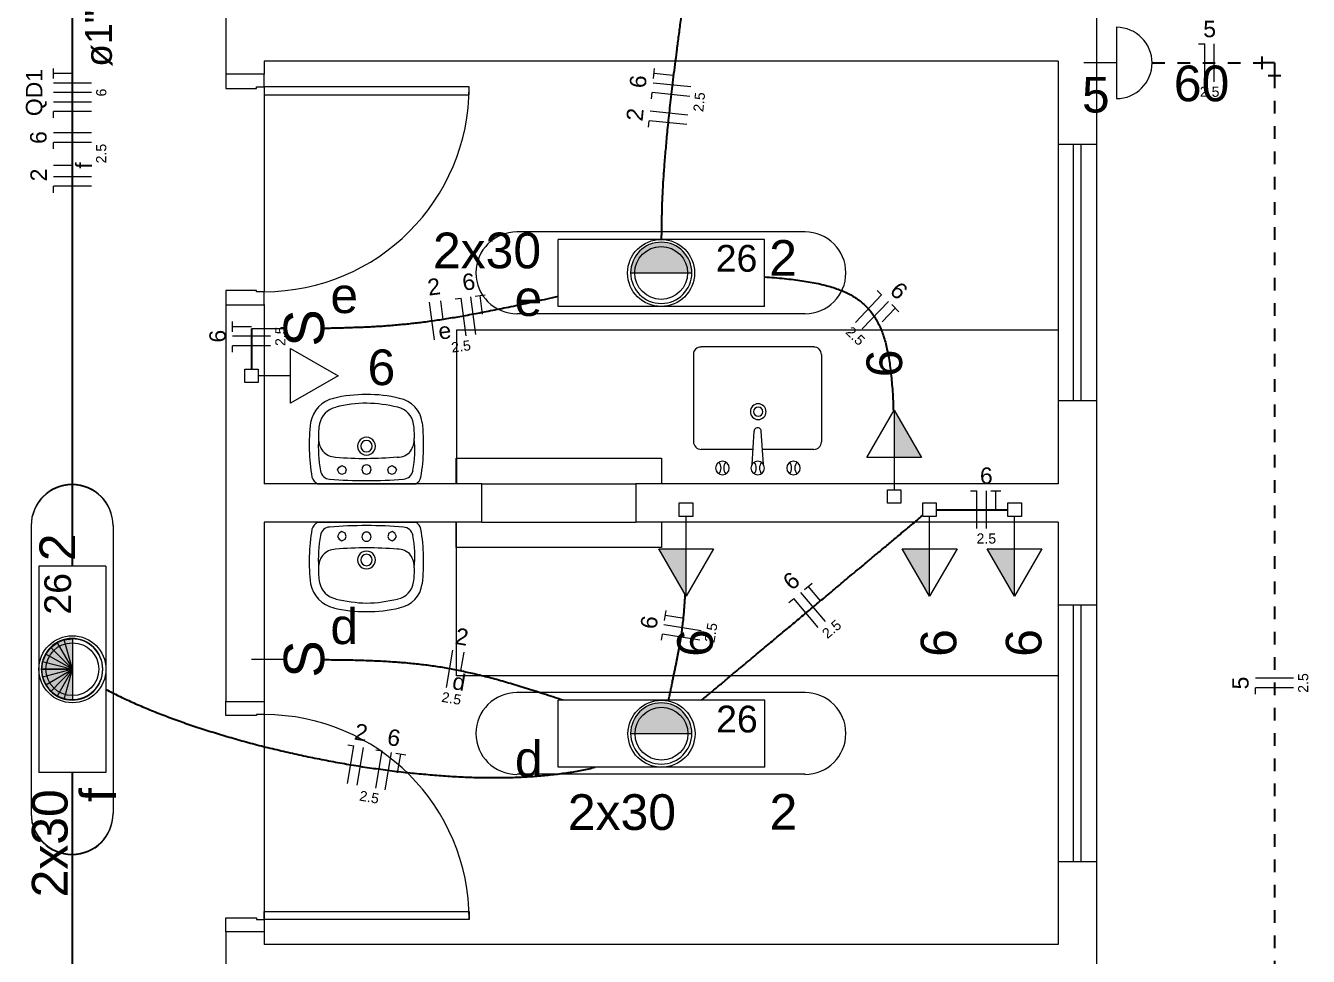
# Model space of a CAD drawing. Header units: millimetres. Extents: x 0 to 321, y -39 to 66.
# Drawn here: x 49.04 to 59.18, y 46.38 to 53.74 of the extents above; entities that cross this region are included whole.
import ezdxf

# ---------------------------------------------------------------- set-up
doc = ezdxf.new("R2010")
doc.units = ezdxf.units.MM
doc.header["$LTSCALE"] = 0.5
doc.header["$MEASUREMENT"] = 0
doc.linetypes.add('DOT2', pattern=[3.175, 0, -3.175])
for name, color, linetype, lineweight in [('Arquitetura', 8, 'Continuous', 5), ('EL-Condutos', 4, 'Continuous', 30), ('EL-Fios', 9, 'Continuous', 20), ('EL-Textos condutos', 7, 'Continuous', 20), ('EL-Textos fios', 7, 'Continuous', 20), ('EL-Textos pontos', 5, 'Continuous', 20), ('P-SIMBOL', 5, 'Continuous', 20)]:
    doc.layers.add(name, color=color, linetype=linetype, lineweight=lineweight)
doc.styles.add('Arial', font='arial.ttf')

msp = doc.modelspace()

# ---------------------------------------------------------------- hatches: boundary and pattern name
at = {"layer": 'Arquitetura', "linetype": 'Continuous'}
for points in [[(54.067, 52.025), (54.045, 52.024), (54.024, 52.021), (54.004, 52.016), (53.984, 52.01), (53.964, 52.002), (53.945, 51.992), (53.928, 51.981), (53.911, 51.968), (53.895, 51.954), (53.881, 51.938), (53.868, 51.921), (53.857, 51.903), (53.847, 51.885), (53.839, 51.865), (53.833, 51.845), (53.828, 51.824), (53.825, 51.803), (53.824, 51.782), (53.824, 51.781), (53.824, 51.781), (53.824, 51.781), (53.824, 51.781), (53.824, 51.781), (53.824, 51.781), (53.824, 51.781), (53.824, 51.781), (53.824, 51.781), (53.824, 51.781), (53.824, 51.781), (53.824, 51.781), (53.824, 51.781), (53.824, 51.781), (53.824, 51.781), (53.824, 51.781), (53.824, 51.781), (53.824, 51.781), (53.824, 51.781), (53.824, 51.781), (53.824, 51.781), (53.824, 51.781), (53.824, 51.781), (53.824, 51.781), (53.824, 51.781), (53.824, 51.781), (53.824, 51.781), (53.824, 51.781), (53.824, 51.781), (53.824, 51.781), (53.824, 51.781), (53.824, 51.781), (53.824, 51.781), (53.824, 51.781), (53.824, 51.781), (53.824, 51.781), (53.824, 51.781), (53.824, 51.781), (53.824, 51.781), (53.824, 51.781), (53.824, 51.781), (53.824, 51.781), (53.824, 51.781), (53.824, 51.781), (53.824, 51.781), (53.824, 51.781), (53.824, 51.781), (53.824, 51.781), (53.824, 51.781), (53.824, 51.781), (53.824, 51.781), (53.824, 51.781), (53.824, 51.781), (53.824, 51.781), (53.824, 51.781), (53.824, 51.781), (53.824, 51.781), (53.824, 51.781), (53.824, 51.781), (53.824, 51.781), (53.824, 51.781), (53.824, 51.781), (53.824, 51.781), (53.824, 51.781), (53.824, 51.781), (53.824, 51.781), (53.824, 51.781), (53.824, 51.781), (53.824, 51.781), (53.824, 51.781), (53.824, 51.781), (53.824, 51.781), (53.824, 51.781), (54.309, 51.78), (54.309, 51.781), (54.309, 51.781), (54.309, 51.781), (54.309, 51.781), (54.309, 51.781), (54.309, 51.781), (54.309, 51.781), (54.309, 51.781), (54.309, 51.781), (54.309, 51.781), (54.309, 51.781), (54.309, 51.781), (54.309, 51.781), (54.309, 51.781), (54.309, 51.781), (54.309, 51.781), (54.309, 51.781), (54.309, 51.781), (54.309, 51.781), (54.309, 51.781), (54.309, 51.781), (54.309, 51.781), (54.309, 51.781), (54.309, 51.781), (54.309, 51.781), (54.309, 51.781), (54.309, 51.781), (54.309, 51.781), (54.309, 51.781), (54.309, 51.781), (54.309, 51.781), (54.309, 51.781), (54.309, 51.781), (54.309, 51.781), (54.309, 51.781), (54.309, 51.781), (54.309, 51.781), (54.309, 51.781), (54.309, 51.781), (54.309, 51.781), (54.309, 51.781), (54.309, 51.781), (54.309, 51.781), (54.309, 51.781), (54.309, 51.781), (54.309, 51.781), (54.309, 51.781), (54.309, 51.781), (54.309, 51.781), (54.309, 51.781), (54.309, 51.781), (54.309, 51.781), (54.309, 51.781), (54.309, 51.781), (54.309, 51.781), (54.309, 51.781), (54.309, 51.781), (54.309, 51.781), (54.309, 51.781), (54.309, 51.781), (54.309, 51.781), (54.309, 51.781), (54.309, 51.781), (54.309, 51.781), (54.309, 51.781), (54.309, 51.781), (54.309, 51.781), (54.309, 51.781), (54.309, 51.781), (54.309, 51.781), (54.309, 51.781), (54.309, 51.781), (54.309, 51.781), (54.309, 51.782), (54.308, 51.803), (54.305, 51.824), (54.301, 51.845), (54.294, 51.865), (54.286, 51.885), (54.276, 51.903), (54.265, 51.921), (54.252, 51.938), (54.238, 51.954), (54.222, 51.968), (54.205, 51.981), (54.188, 51.992), (54.169, 52.002), (54.149, 52.01), (54.129, 52.016), (54.109, 52.021), (54.088, 52.024), (54.067, 52.025), (54.067, 52.025)], [(49.166, 48.645), (49.167, 48.624), (49.17, 48.603), (49.174, 48.582), (49.18, 48.562), (49.189, 48.543), (49.198, 48.524), (49.21, 48.506), (49.223, 48.489), (49.237, 48.474), (49.252, 48.459), (49.269, 48.447), (49.287, 48.435), (49.306, 48.425), (49.325, 48.417), (49.345, 48.411), (49.366, 48.406), (49.387, 48.404), (49.408, 48.403), (49.409, 48.403), (49.409, 48.403), (49.409, 48.403), (49.409, 48.403), (49.409, 48.403), (49.409, 48.403), (49.409, 48.403), (49.409, 48.403), (49.409, 48.403), (49.409, 48.403), (49.409, 48.403), (49.409, 48.403), (49.409, 48.403), (49.409, 48.403), (49.409, 48.403), (49.409, 48.403), (49.409, 48.403), (49.409, 48.403), (49.409, 48.403), (49.409, 48.403), (49.409, 48.403), (49.409, 48.403), (49.409, 48.403), (49.409, 48.403), (49.409, 48.403), (49.409, 48.403), (49.409, 48.403), (49.409, 48.403), (49.409, 48.403), (49.409, 48.403), (49.409, 48.403), (49.409, 48.403), (49.409, 48.403), (49.409, 48.403), (49.409, 48.403), (49.409, 48.403), (49.409, 48.403), (49.409, 48.403), (49.409, 48.403), (49.409, 48.403), (49.409, 48.403), (49.409, 48.403), (49.409, 48.403), (49.409, 48.403), (49.409, 48.403), (49.409, 48.403), (49.409, 48.403), (49.409, 48.403), (49.409, 48.403), (49.409, 48.403), (49.409, 48.403), (49.409, 48.403), (49.409, 48.403), (49.409, 48.403), (49.409, 48.403), (49.409, 48.403), (49.409, 48.403), (49.409, 48.403), (49.409, 48.403), (49.409, 48.403), (49.409, 48.403), (49.409, 48.403), (49.409, 48.403), (49.409, 48.403), (49.409, 48.403), (49.409, 48.403), (49.409, 48.403), (49.409, 48.403), (49.409, 48.403), (49.409, 48.403), (49.409, 48.403), (49.409, 48.403), (49.409, 48.403), (49.41, 48.887), (49.409, 48.887), (49.409, 48.887), (49.409, 48.887), (49.409, 48.887), (49.409, 48.887), (49.409, 48.887), (49.409, 48.887), (49.409, 48.887), (49.409, 48.887), (49.409, 48.887), (49.409, 48.887), (49.409, 48.887), (49.409, 48.887), (49.409, 48.887), (49.409, 48.887), (49.409, 48.887), (49.409, 48.887), (49.409, 48.887), (49.409, 48.887), (49.409, 48.887), (49.409, 48.887), (49.409, 48.887), (49.409, 48.887), (49.409, 48.887), (49.409, 48.887), (49.409, 48.887), (49.409, 48.887), (49.409, 48.887), (49.409, 48.887), (49.409, 48.887), (49.409, 48.887), (49.409, 48.887), (49.409, 48.887), (49.409, 48.887), (49.409, 48.887), (49.409, 48.887), (49.409, 48.887), (49.409, 48.887), (49.409, 48.887), (49.409, 48.887), (49.409, 48.887), (49.409, 48.887), (49.409, 48.887), (49.409, 48.887), (49.409, 48.887), (49.409, 48.887), (49.409, 48.887), (49.409, 48.887), (49.409, 48.887), (49.409, 48.887), (49.409, 48.887), (49.409, 48.887), (49.409, 48.887), (49.409, 48.887), (49.409, 48.887), (49.409, 48.887), (49.409, 48.887), (49.409, 48.887), (49.409, 48.887), (49.409, 48.887), (49.409, 48.887), (49.409, 48.887), (49.409, 48.887), (49.409, 48.887), (49.409, 48.887), (49.409, 48.887), (49.409, 48.887), (49.409, 48.887), (49.409, 48.887), (49.409, 48.887), (49.409, 48.887), (49.409, 48.887), (49.409, 48.887), (49.408, 48.887), (49.387, 48.886), (49.366, 48.884), (49.345, 48.879), (49.325, 48.873), (49.306, 48.865), (49.287, 48.855), (49.269, 48.843), (49.252, 48.831), (49.237, 48.816), (49.223, 48.801), (49.21, 48.784), (49.198, 48.766), (49.189, 48.747), (49.18, 48.728), (49.174, 48.708), (49.17, 48.687), (49.167, 48.666), (49.166, 48.645), (49.166, 48.645)], [(54.067, 48.382), (54.045, 48.381), (54.024, 48.378), (54.004, 48.373), (53.984, 48.367), (53.964, 48.359), (53.945, 48.349), (53.928, 48.338), (53.911, 48.325), (53.895, 48.311), (53.881, 48.295), (53.868, 48.278), (53.857, 48.261), (53.847, 48.242), (53.839, 48.222), (53.833, 48.202), (53.828, 48.182), (53.825, 48.161), (53.824, 48.139), (53.824, 48.138), (53.824, 48.138), (53.824, 48.138), (53.824, 48.138), (53.824, 48.138), (53.824, 48.138), (53.824, 48.138), (53.824, 48.138), (53.824, 48.138), (53.824, 48.138), (53.824, 48.138), (53.824, 48.138), (53.824, 48.138), (53.824, 48.138), (53.824, 48.138), (53.824, 48.138), (53.824, 48.138), (53.824, 48.138), (53.824, 48.138), (53.824, 48.138), (53.824, 48.138), (53.824, 48.138), (53.824, 48.138), (53.824, 48.138), (53.824, 48.138), (53.824, 48.138), (53.824, 48.138), (53.824, 48.138), (53.824, 48.138), (53.824, 48.138), (53.824, 48.138), (53.824, 48.138), (53.824, 48.138), (53.824, 48.138), (53.824, 48.138), (53.824, 48.138), (53.824, 48.138), (53.824, 48.138), (53.824, 48.138), (53.824, 48.138), (53.824, 48.138), (53.824, 48.138), (53.824, 48.138), (53.824, 48.138), (53.824, 48.138), (53.824, 48.138), (53.824, 48.138), (53.824, 48.138), (53.824, 48.138), (53.824, 48.138), (53.824, 48.138), (53.824, 48.138), (53.824, 48.138), (53.824, 48.138), (53.824, 48.138), (53.824, 48.138), (53.824, 48.138), (53.824, 48.138), (53.824, 48.138), (53.824, 48.138), (53.824, 48.138), (53.824, 48.138), (53.824, 48.138), (53.824, 48.138), (53.824, 48.138), (53.824, 48.138), (53.824, 48.138), (53.824, 48.138), (53.824, 48.138), (53.824, 48.138), (53.824, 48.138), (53.824, 48.138), (53.824, 48.138), (54.309, 48.137), (54.309, 48.138), (54.309, 48.138), (54.309, 48.138), (54.309, 48.138), (54.309, 48.138), (54.309, 48.138), (54.309, 48.138), (54.309, 48.138), (54.309, 48.138), (54.309, 48.138), (54.309, 48.138), (54.309, 48.138), (54.309, 48.138), (54.309, 48.138), (54.309, 48.138), (54.309, 48.138), (54.309, 48.138), (54.309, 48.138), (54.309, 48.138), (54.309, 48.138), (54.309, 48.138), (54.309, 48.138), (54.309, 48.138), (54.309, 48.138), (54.309, 48.138), (54.309, 48.138), (54.309, 48.138), (54.309, 48.138), (54.309, 48.138), (54.309, 48.138), (54.309, 48.138), (54.309, 48.138), (54.309, 48.138), (54.309, 48.138), (54.309, 48.138), (54.309, 48.138), (54.309, 48.138), (54.309, 48.138), (54.309, 48.138), (54.309, 48.138), (54.309, 48.138), (54.309, 48.138), (54.309, 48.138), (54.309, 48.138), (54.309, 48.138), (54.309, 48.138), (54.309, 48.138), (54.309, 48.138), (54.309, 48.138), (54.309, 48.138), (54.309, 48.138), (54.309, 48.138), (54.309, 48.138), (54.309, 48.138), (54.309, 48.138), (54.309, 48.138), (54.309, 48.138), (54.309, 48.138), (54.309, 48.138), (54.309, 48.138), (54.309, 48.138), (54.309, 48.138), (54.309, 48.138), (54.309, 48.138), (54.309, 48.138), (54.309, 48.138), (54.309, 48.138), (54.309, 48.138), (54.309, 48.138), (54.309, 48.138), (54.309, 48.138), (54.309, 48.138), (54.309, 48.138), (54.309, 48.139), (54.308, 48.161), (54.305, 48.182), (54.301, 48.202), (54.294, 48.222), (54.286, 48.242), (54.276, 48.261), (54.265, 48.278), (54.252, 48.295), (54.238, 48.311), (54.222, 48.325), (54.205, 48.338), (54.188, 48.349), (54.169, 48.359), (54.149, 48.367), (54.129, 48.373), (54.109, 48.378), (54.088, 48.381), (54.067, 48.382), (54.067, 48.382)]]:
    msp.add_hatch(color=256, dxfattribs=at).paths.add_polyline_path(points)
at = {"layer": 'P-SIMBOL', "linetype": 'Continuous'}
for points in [[(55.91, 50.322), (55.91, 50.697), (56.126, 50.322)], [(54.263, 49.6), (54.263, 49.225), (54.047, 49.6)], [(56.189, 49.6), (56.189, 49.225), (55.972, 49.6)], [(56.862, 49.6), (56.862, 49.225), (56.645, 49.6)]]:
    msp.add_hatch(color=256, dxfattribs=at).paths.add_polyline_path(points)

# ---------------------------------------------------------------- linework, layer by layer
at = {"layer": 'Arquitetura'}
for p, q in [((57.51, 56.82), (57.51, 46.166)), ((50.623, 53.859), (50.623, 53.353)), ((57.206, 53.456), (50.927, 53.456)), ((50.927, 53.456), (50.927, 53.353)), ((57.206, 53.456), (57.206, 50.113)), ((50.927, 53.254), (50.927, 51.633)), ((57.51, 52.796), (57.206, 52.796)), ((57.328, 50.773), (57.328, 52.8)), ((57.389, 50.773), (57.389, 52.8)), ((55.205, 52.106), (52.928, 52.106)), ((54.069, 51.78), (53.824, 51.78)), ((54.309, 51.78), (53.824, 51.78)), ((54.309, 51.78), (54.069, 51.78)), ((54.309, 51.78), (54.069, 51.78)), ((50.623, 51.531), (50.623, 48.394)), ((50.927, 51.531), (50.927, 50.113)), ((55.205, 51.459), (52.928, 51.459)), ((57.206, 51.33), (52.449, 51.33)), ((52.449, 51.33), (52.449, 50.113)), ((57.206, 50.773), (57.51, 50.773)), ((51.506, 50.224), (51.519, 50.246)), ((51.519, 50.199), (51.506, 50.224)), ((51.519, 50.246), (51.541, 50.259)), ((51.541, 50.259), (51.566, 50.246)), ((51.566, 50.246), (51.575, 50.224)), ((51.575, 50.224), (51.566, 50.199)), ((51.905, 50.224), (51.913, 50.246)), ((51.913, 50.199), (51.905, 50.224)), ((51.913, 50.246), (51.939, 50.259)), ((51.939, 50.259), (51.961, 50.246)), ((51.961, 50.246), (51.973, 50.224)), ((51.973, 50.224), (51.961, 50.199)), ((52.649, 50.113), (50.927, 50.113)), ((51.352, 50.113), (51.738, 50.113)), ((51.541, 50.186), (51.519, 50.199)), ((51.566, 50.199), (51.541, 50.186)), ((51.609, 50.113), (51.991, 50.113)), ((51.738, 50.113), (52.128, 50.113)), ((51.939, 50.186), (51.913, 50.199)), ((51.961, 50.199), (51.939, 50.186)), ((52.649, 49.809), (52.649, 50.113)), ((52.649, 50.113), (53.867, 50.113)), ((57.206, 50.113), (53.867, 50.113)), ((53.867, 50.113), (53.867, 49.809)), ((50.927, 49.809), (50.927, 48.394)), ((52.649, 49.809), (50.927, 49.809)), ((51.352, 49.809), (51.738, 49.809)), ((51.609, 49.809), (51.991, 49.809)), ((51.738, 49.809), (52.128, 49.809)), ((52.449, 48.596), (52.449, 49.809)), ((52.649, 49.809), (53.867, 49.809)), ((57.206, 49.809), (53.867, 49.809)), ((57.206, 49.809), (57.206, 46.47)), ((49.084, 49.783), (49.084, 47.507)), ((49.084, 49.783), (49.084, 47.506)), ((49.732, 49.783), (49.732, 47.507)), ((49.732, 49.783), (49.732, 47.506)), ((51.519, 49.723), (51.506, 49.697)), ((51.541, 49.736), (51.519, 49.723)), ((51.566, 49.723), (51.541, 49.736)), ((51.575, 49.697), (51.566, 49.723)), ((51.913, 49.723), (51.905, 49.697)), ((51.939, 49.736), (51.913, 49.723)), ((51.961, 49.723), (51.939, 49.736)), ((51.973, 49.697), (51.961, 49.723)), ((51.506, 49.697), (51.519, 49.676)), ((51.519, 49.676), (51.541, 49.663)), ((51.541, 49.663), (51.566, 49.676)), ((51.566, 49.676), (51.575, 49.697)), ((51.905, 49.697), (51.913, 49.676)), ((51.913, 49.676), (51.939, 49.663)), ((51.939, 49.663), (51.961, 49.676)), ((51.961, 49.676), (51.973, 49.697)), ((57.51, 49.153), (57.206, 49.153)), ((57.328, 47.126), (57.328, 49.153)), ((57.389, 47.126), (57.389, 49.153)), ((49.2, 48.767), (49.239, 48.819)), ((49.239, 48.819), (49.29, 48.857)), ((49.239, 48.819), (49.41, 48.647)), ((49.239, 48.819), (49.41, 48.647)), ((49.41, 48.647), (49.239, 48.819)), ((49.346, 48.879), (49.29, 48.857)), ((49.29, 48.857), (49.41, 48.647)), ((49.29, 48.857), (49.41, 48.647)), ((49.346, 48.879), (49.41, 48.887)), ((49.41, 48.647), (49.346, 48.879)), ((49.41, 48.647), (49.346, 48.879)), ((49.41, 48.887), (49.41, 48.647)), ((49.41, 48.887), (49.41, 48.647)), ((49.41, 48.887), (49.41, 48.403)), ((49.41, 48.887), (49.41, 48.647)), ((49.41, 48.887), (49.41, 48.647)), ((49.41, 48.887), (49.41, 48.403)), ((49.166, 48.647), (49.174, 48.707)), ((49.2, 48.767), (49.174, 48.707)), ((49.174, 48.707), (49.41, 48.647)), ((49.174, 48.707), (49.41, 48.647)), ((49.41, 48.647), (49.2, 48.767)), ((49.41, 48.647), (49.2, 48.767)), ((49.174, 48.583), (49.166, 48.647)), ((49.166, 48.647), (49.41, 48.647)), ((49.166, 48.647), (49.41, 48.647)), ((49.41, 48.647), (49.166, 48.647)), ((49.41, 48.647), (49.174, 48.583)), ((49.41, 48.647), (49.174, 48.583)), ((49.2, 48.523), (49.41, 48.647)), ((49.2, 48.523), (49.41, 48.647)), ((49.239, 48.471), (49.41, 48.647)), ((49.239, 48.471), (49.41, 48.647)), ((49.41, 48.647), (49.239, 48.471)), ((49.41, 48.647), (49.29, 48.433)), ((49.41, 48.647), (49.29, 48.433)), ((49.346, 48.411), (49.41, 48.647)), ((49.346, 48.411), (49.41, 48.647)), ((49.41, 48.647), (49.41, 48.403)), ((49.41, 48.647), (49.41, 48.403)), ((57.206, 48.596), (52.449, 48.596)), ((49.174, 48.583), (49.2, 48.523)), ((49.239, 48.471), (49.2, 48.523)), ((49.29, 48.433), (49.239, 48.471)), ((49.29, 48.433), (49.346, 48.411)), ((49.41, 48.403), (49.346, 48.411)), ((50.623, 48.391), (50.623, 48.394)), ((50.927, 48.394), (50.927, 48.391)), ((55.205, 48.463), (52.928, 48.463)), ((50.927, 48.288), (50.927, 46.667)), ((54.069, 48.137), (53.824, 48.137)), ((54.309, 48.137), (53.824, 48.137)), ((54.309, 48.137), (54.069, 48.137)), ((54.309, 48.137), (54.069, 48.137)), ((55.205, 47.816), (52.928, 47.816)), ((57.206, 47.126), (57.51, 47.126)), ((50.623, 46.569), (50.623, 46.166)), ((50.927, 46.569), (50.927, 46.47)), ((57.206, 46.47), (50.927, 46.47))]:
    msp.add_line(p, q, dxfattribs=at)
at = {"layer": 'Arquitetura', "color": 7}
for p, q in [((54.321, 51.136), (54.321, 50.446)), ((55.273, 51.196), (54.382, 51.196)), ((55.334, 51.136), (55.334, 50.446)), ((54.785, 50.267), (54.802, 50.531)), ((54.875, 50.267), (54.858, 50.531)), ((54.793, 50.386), (54.382, 50.386)), ((55.273, 50.386), (54.866, 50.386))]:
    msp.add_line(p, q, dxfattribs=at)
at = {"layer": 'Arquitetura'}
for points in [[(50.927, 53.353), (50.623, 53.353), (50.623, 53.241), (50.867, 53.241), (50.867, 53.254), (50.927, 53.254), (50.927, 53.353)], [(50.927, 53.254), (50.927, 53.19), (52.548, 53.19), (52.548, 53.254), (50.927, 53.254)], [(50.623, 51.642), (50.623, 51.53), (50.927, 51.53), (50.927, 51.633), (50.867, 51.633), (50.867, 51.642), (50.623, 51.642)], [(52.446, 50.113), (52.446, 50.317), (54.069, 50.317), (54.069, 50.113)], [(54.069, 49.809), (54.069, 49.609), (52.446, 49.609), (52.446, 49.809)], [(50.623, 48.28), (50.623, 48.391), (50.927, 48.391), (50.927, 48.288), (50.867, 48.288), (50.867, 48.28), (50.623, 48.28)], [(50.927, 46.569), (50.623, 46.569), (50.623, 46.68), (50.867, 46.68), (50.867, 46.667), (50.927, 46.667), (50.927, 46.569)], [(50.927, 46.667), (50.927, 46.732), (52.548, 46.732), (52.548, 46.667), (50.927, 46.667)]]:
    msp.add_lwpolyline(points, dxfattribs=at)
for centre, radius, start, end in [((50.927, 53.254), 1.621, 270, 0), ((52.926, 51.782), 0.324, 90, 180), ((55.203, 51.782), 0.324, 0.0027, 90), ((54.067, 51.782), 0.242, 90, 180), ((54.067, 51.782), 0.242, 0, 90), ((52.926, 51.782), 0.324, 180, 270), ((54.067, 51.782), 0.242, 180, 270), ((54.067, 51.782), 0.242, 270, 0), ((55.203, 51.782), 0.324, 270.005, 0.0027), ((51.528, 50.557), 0.238, 102.514, 169.944), ((51.714, 49.86), 0.959, 88.698, 104.422), ((51.766, 49.584), 1.168, 91.3524, 103.504), ((51.758, 49.859), 0.96, 75.6368, 91.3415), ((51.711, 49.592), 1.159, 76.4579, 88.6966), ((51.955, 50.569), 0.224, 7.7196, 79.5925), ((51.531, 50.551), 0.171, 102.946, 167.281), ((51.951, 50.563), 0.159, 8.4194, 78.3837), ((52.81, 50.423), 1.527, 173.413, 189.693), ((51.986, 50.494), 0.63, 171.322, 181.826), ((51.469, 50.494), 0.646, 357.995, 8.1696), ((50.663, 50.424), 1.525, 350.279, 6.5765), ((52.598, 50.416), 1.243, 177.323, 189.242), ((51.502, 50.465), 0.145, 176.602, 219.6), ((51.736, 50.411), 0.0707, 150.003, 209.997), ((51.736, 50.411), 0.0707, 90, 149.993), ((51.736, 50.411), 0.045, 90, 180), ((51.736, 50.411), 0.0707, 29.9968, 89.9993), ((51.736, 50.411), 0.045, 0, 90), ((51.736, 50.411), 0.0707, 330.003, 29.9968), ((51.956, 50.464), 0.158, 324.652, 2.8394), ((51.206, 50.38), 0.912, 349.782, 5.7972), ((51.493, 50.46), 0.135, 220.344, 269.449), ((51.742, 53.301), 2.987, 265.19, 269.939), ((51.736, 50.411), 0.0707, 209.997, 269.999), ((51.736, 50.411), 0.045, 180, 270), ((51.736, 50.411), 0.045, 270.01, 0), ((51.736, 50.411), 0.0707, 270, 329.993), ((51.736, 53.054), 2.739, 270.021, 275.095), ((51.986, 50.453), 0.128, 266.773, 320.755), ((51.449, 50.228), 0.0779, 188.756, 265.613), ((51.736, 50.227), 0.0364, 150.013, 209.987), ((51.736, 50.227), 0.0364, 90, 150.04), ((51.736, 50.227), 0.0364, 30.0191, 90.0367), ((51.736, 50.227), 0.0364, 330.013, 29.9872), ((52.024, 50.232), 0.0813, 273.114, 350.393), ((51.404, 50.203), 0.106, 200.542, 238.93), ((51.723, 53.614), 3.475, 265.375, 270.21), ((51.736, 50.227), 0.0364, 210.019, 270.037), ((51.736, 50.227), 0.0364, 270, 330.04), ((51.736, 53.945), 3.806, 270, 274.414), ((52.089, 50.182), 0.0781, 297.867, 348.569), ((49.408, 49.785), 0.324, 90.0027, 180), ((49.408, 49.783), 0.324, 90.0027, 180), ((49.408, 49.781), 0.324, 90.0027, 180), ((49.408, 49.785), 0.324, 0.0055, 90.0027), ((49.408, 49.783), 0.324, 0.0055, 90.0027), ((49.408, 49.781), 0.324, 0.0054, 90.0027), ((51.404, 49.718), 0.106, 121.07, 159.458), ((52.089, 49.74), 0.0781, 11.4307, 62.1327), ((52.81, 49.498), 1.527, 170.307, 186.587), ((51.449, 49.694), 0.0779, 94.3873, 171.244), ((51.723, 46.308), 3.475, 89.7897, 94.6247), ((51.736, 49.695), 0.0364, 150.013, 209.987), ((51.736, 49.695), 0.0364, 89.9634, 149.981), ((51.736, 45.977), 3.806, 85.5856, 90), ((51.736, 49.695), 0.0364, 29.9602, 90), ((51.736, 49.695), 0.0364, 330.013, 29.9872), ((52.024, 49.69), 0.0813, 9.6072, 86.886), ((50.663, 49.498), 1.525, 353.423, 9.7209), ((52.598, 49.506), 1.243, 170.758, 182.677), ((51.742, 46.62), 2.987, 90.0609, 94.8104), ((51.736, 49.695), 0.0364, 209.96, 270), ((51.736, 49.695), 0.0364, 269.963, 329.981), ((51.736, 46.868), 2.739, 84.9049, 89.9792), ((51.206, 49.542), 0.912, 354.203, 10.218), ((51.502, 49.456), 0.145, 140.4, 183.398), ((51.493, 49.461), 0.135, 90.5513, 139.656), ((51.736, 49.511), 0.0707, 150.003, 209.997), ((51.736, 49.511), 0.0707, 90.0007, 150.003), ((51.736, 49.511), 0.045, 90, 180), ((51.736, 49.511), 0.045, 180, 270), ((51.736, 49.511), 0.0707, 30.0071, 90), ((51.736, 49.511), 0.045, 0, 89.9903), ((51.736, 49.511), 0.045, 270, 0), ((51.736, 49.511), 0.0707, 330.003, 29.9968), ((51.986, 49.469), 0.128, 39.2453, 93.2268), ((51.956, 49.458), 0.158, 357.161, 35.3475), ((51.986, 49.428), 0.63, 178.174, 188.678), ((51.736, 49.511), 0.0707, 210.007, 270), ((51.736, 49.511), 0.0707, 270.001, 330.003), ((51.469, 49.427), 0.646, 351.83, 2.0054), ((51.528, 49.365), 0.238, 190.056, 257.486), ((51.531, 49.37), 0.171, 192.719, 257.054), ((51.951, 49.359), 0.159, 281.616, 351.581), ((51.955, 49.353), 0.224, 280.408, 352.28), ((51.766, 50.338), 1.168, 256.496, 268.648), ((51.711, 50.329), 1.159, 271.303, 283.542), ((51.714, 50.062), 0.959, 255.578, 271.302), ((51.758, 50.063), 0.96, 268.659, 284.363), ((49.408, 48.649), 0.242, 90, 180), ((49.408, 48.647), 0.242, 90, 180), ((49.408, 48.645), 0.242, 90, 180), ((49.408, 48.649), 0.242, 0, 90), ((49.408, 48.647), 0.242, 0, 90), ((49.408, 48.645), 0.242, 0, 90), ((49.408, 48.649), 0.242, 180, 270), ((49.408, 48.647), 0.242, 180, 270), ((49.408, 48.645), 0.242, 180, 270), ((49.408, 48.649), 0.242, 270, 0), ((49.408, 48.647), 0.242, 270, 0), ((49.408, 48.645), 0.242, 270, 0), ((52.926, 48.139), 0.324, 90, 180), ((55.203, 48.139), 0.324, 0.0027, 90), ((50.927, 46.667), 1.621, 0, 90), ((54.067, 48.139), 0.242, 90, 180), ((54.067, 48.139), 0.242, 0, 90), ((52.926, 48.139), 0.324, 180, 270), ((54.067, 48.139), 0.242, 180, 270), ((54.067, 48.139), 0.242, 270, 0), ((55.203, 48.139), 0.324, 270.005, 0.0027), ((49.408, 47.509), 0.324, 180, 270), ((49.408, 47.507), 0.324, 180, 270), ((49.408, 47.504), 0.324, 180, 270), ((49.408, 47.509), 0.324, 270, 0), ((49.408, 47.507), 0.324, 270, 0), ((49.408, 47.504), 0.324, 270, 0)]:
    msp.add_arc(centre, radius, start, end, dxfattribs=at)
at = {"layer": 'Arquitetura', "color": 7}
for centre, radius, start, end in [((54.38, 51.137), 0.0585, 88.5159, 181.484), ((55.275, 51.137), 0.0585, 358.516, 91.4841), ((54.834, 50.684), 0.0622, 90, 180), ((54.834, 50.684), 0.0622, 0, 90), ((54.834, 50.684), 0.0622, 180, 270), ((54.834, 50.684), 0.0364, 90, 180), ((54.834, 50.684), 0.0364, 180, 270), ((54.834, 50.684), 0.0364, 0, 90), ((54.834, 50.684), 0.0364, 270, 0), ((54.834, 50.684), 0.0622, 270, 0), ((54.83, 50.529), 0.0279, 120.721, 180.736), ((54.83, 50.529), 0.0279, 60.7069, 120.721), ((54.83, 50.529), 0.0279, 0.6922, 60.7066), ((54.384, 50.448), 0.0622, 180.006, 270), ((55.275, 50.444), 0.0585, 268.516, 1.4841), ((54.551, 50.238), 0.0536, 90, 180), ((54.551, 50.238), 0.0536, 180, 270), ((54.469, 50.238), 0.0708, 318.691, 41.3085), ((54.551, 50.238), 0.0536, 0, 90), ((54.551, 50.238), 0.0536, 270, 0), ((54.632, 50.238), 0.0708, 138.884, 221.116), ((54.83, 50.238), 0.0536, 90, 180), ((54.83, 50.238), 0.0536, 180, 270), ((54.748, 50.238), 0.0708, 319.532, 40.4682), ((54.83, 50.238), 0.0536, 0, 90), ((54.83, 50.238), 0.0536, 270, 0), ((54.915, 50.238), 0.0708, 141.427, 218.573), ((55.113, 50.238), 0.0536, 90, 180), ((55.113, 50.238), 0.0536, 180, 270), ((55.027, 50.238), 0.0708, 318.79, 41.2097), ((55.113, 50.238), 0.0536, 0, 90), ((55.113, 50.238), 0.0536, 270, 0), ((55.194, 50.238), 0.0708, 138.994, 221.006)]:
    msp.add_arc(centre, radius, start, end, dxfattribs=at)
at = {"layer": 'EL-Condutos', "linetype": 'Continuous'}
for p, q in [((58.816, 53.492), (58.816, 53.392)), ((58.916, 53.442), (58.816, 53.442)), ((58.916, 53.442), (58.916, 53.342)), ((58.866, 53.342), (58.966, 53.342))]:
    msp.add_line(p, q, dxfattribs=at)
for points in [[(49.41, 49.464), (49.41, 49.731), (49.41, 49.982), (49.41, 50.221), (49.41, 50.448), (49.41, 50.663), (49.41, 50.869), (49.41, 51.065), (49.41, 51.253), (49.41, 51.434), (49.41, 51.609), (49.41, 51.779), (49.41, 51.945), (49.41, 52.108), (49.41, 52.269), (49.41, 52.429), (49.41, 52.589), (49.41, 52.75), (49.41, 52.913), (49.41, 53.079), (49.41, 53.249), (49.41, 53.424), (49.41, 53.605), (49.41, 53.793), (49.41, 53.989), (49.41, 54.195), (49.41, 54.41), (49.41, 54.637), (49.41, 54.876), (49.41, 55.127), (49.41, 55.394)], [(54.333, 54.603), (54.311, 54.443), (54.29, 54.291), (54.27, 54.148), (54.251, 54.011), (54.233, 53.882), (54.217, 53.759), (54.202, 53.643), (54.188, 53.533), (54.175, 53.43), (54.162, 53.331), (54.151, 53.238), (54.141, 53.15), (54.131, 53.066), (54.123, 52.987), (54.115, 52.912), (54.108, 52.84), (54.102, 52.772), (54.096, 52.707), (54.091, 52.644), (54.087, 52.584), (54.083, 52.526), (54.079, 52.47), (54.077, 52.415), (54.074, 52.361), (54.072, 52.309), (54.071, 52.256), (54.069, 52.204), (54.068, 52.152), (54.068, 52.099), (54.067, 52.046)], [(54.881, 51.75), (54.963, 51.744), (55.04, 51.737), (55.113, 51.729), (55.181, 51.72), (55.246, 51.709), (55.307, 51.697), (55.363, 51.684), (55.417, 51.669), (55.466, 51.652), (55.512, 51.634), (55.555, 51.613), (55.595, 51.59), (55.631, 51.565), (55.665, 51.538), (55.696, 51.508), (55.724, 51.476), (55.749, 51.441), (55.772, 51.403), (55.793, 51.362), (55.812, 51.318), (55.828, 51.271), (55.843, 51.221), (55.855, 51.167), (55.866, 51.11), (55.876, 51.049), (55.884, 50.984), (55.89, 50.916), (55.896, 50.843), (55.9, 50.766), (55.903, 50.685)], [(53.251, 51.594), (53.162, 51.574), (53.077, 51.556), (52.995, 51.538), (52.916, 51.521), (52.841, 51.505), (52.769, 51.491), (52.699, 51.477), (52.632, 51.464), (52.567, 51.452), (52.504, 51.44), (52.443, 51.43), (52.384, 51.42), (52.327, 51.411), (52.27, 51.403), (52.215, 51.395), (52.161, 51.388), (52.107, 51.382), (52.054, 51.376), (52.001, 51.371), (51.949, 51.366), (51.896, 51.362), (51.843, 51.358), (51.789, 51.355), (51.735, 51.352), (51.679, 51.35), (51.623, 51.348), (51.565, 51.346), (51.506, 51.344), (51.445, 51.343), (51.382, 51.342)], [(50.827, 51.34), (50.827, 51.324), (50.827, 51.309), (50.827, 51.295), (50.827, 51.281), (50.827, 51.268), (50.827, 51.256), (50.827, 51.245), (50.827, 51.234), (50.827, 51.223), (50.827, 51.214), (50.827, 51.204), (50.827, 51.195), (50.827, 51.186), (50.827, 51.177), (50.827, 51.169), (50.827, 51.161), (50.827, 51.152), (50.827, 51.144), (50.827, 51.136), (50.827, 51.127), (50.827, 51.118), (50.827, 51.109), (50.827, 51.1), (50.827, 51.09), (50.827, 51.08), (50.827, 51.07), (50.827, 51.059), (50.827, 51.047), (50.827, 51.034), (50.827, 51.021)], [(54.386, 48.402), (54.458, 48.462), (54.526, 48.519), (54.591, 48.573), (54.652, 48.625), (54.711, 48.673), (54.767, 48.72), (54.82, 48.765), (54.872, 48.808), (54.922, 48.85), (54.97, 48.89), (55.018, 48.93), (55.065, 48.969), (55.111, 49.008), (55.157, 49.046), (55.203, 49.085), (55.25, 49.124), (55.298, 49.164), (55.347, 49.205), (55.397, 49.247), (55.449, 49.29), (55.503, 49.336), (55.559, 49.383), (55.619, 49.432), (55.681, 49.484), (55.746, 49.539), (55.815, 49.596), (55.888, 49.657), (55.965, 49.722), (56.047, 49.79), (56.133, 49.863)], [(56.242, 49.909), (56.268, 49.909), (56.293, 49.909), (56.316, 49.909), (56.338, 49.909), (56.358, 49.909), (56.378, 49.909), (56.397, 49.909), (56.415, 49.909), (56.432, 49.909), (56.449, 49.909), (56.465, 49.909), (56.48, 49.909), (56.495, 49.909), (56.511, 49.909), (56.526, 49.909), (56.54, 49.909), (56.556, 49.909), (56.571, 49.909), (56.586, 49.909), (56.602, 49.909), (56.619, 49.909), (56.636, 49.909), (56.654, 49.909), (56.673, 49.909), (56.693, 49.909), (56.713, 49.909), (56.735, 49.909), (56.758, 49.909), (56.783, 49.909), (56.809, 49.909)], [(54.125, 48.403), (54.134, 48.443), (54.142, 48.481), (54.15, 48.518), (54.157, 48.554), (54.164, 48.588), (54.171, 48.621), (54.178, 48.652), (54.184, 48.683), (54.19, 48.712), (54.195, 48.74), (54.2, 48.768), (54.205, 48.795), (54.21, 48.821), (54.215, 48.846), (54.219, 48.871), (54.223, 48.896), (54.227, 48.92), (54.23, 48.944), (54.233, 48.967), (54.236, 48.991), (54.239, 49.014), (54.242, 49.038), (54.244, 49.061), (54.246, 49.085), (54.248, 49.109), (54.25, 49.134), (54.252, 49.158), (54.253, 49.184), (54.255, 49.21), (54.256, 49.237)], [(53.289, 48.402), (53.21, 48.428), (53.134, 48.453), (53.061, 48.476), (52.991, 48.498), (52.924, 48.519), (52.859, 48.538), (52.796, 48.556), (52.735, 48.573), (52.675, 48.588), (52.617, 48.603), (52.56, 48.616), (52.504, 48.628), (52.449, 48.64), (52.394, 48.65), (52.34, 48.66), (52.285, 48.668), (52.23, 48.676), (52.174, 48.683), (52.118, 48.689), (52.061, 48.695), (52.002, 48.7), (51.942, 48.704), (51.88, 48.708), (51.816, 48.711), (51.75, 48.714), (51.682, 48.716), (51.611, 48.718), (51.537, 48.719), (51.46, 48.72), (51.379, 48.721)], [(49.676, 48.487), (49.776, 48.437), (49.882, 48.387), (49.993, 48.339), (50.11, 48.292), (50.23, 48.247), (50.355, 48.203), (50.484, 48.161), (50.615, 48.121), (50.75, 48.082), (50.887, 48.045), (51.027, 48.011), (51.168, 47.978), (51.31, 47.948), (51.454, 47.92), (51.597, 47.894), (51.741, 47.871), (51.885, 47.851), (52.028, 47.833), (52.17, 47.819), (52.31, 47.807), (52.449, 47.798), (52.585, 47.792), (52.719, 47.79), (52.849, 47.791), (52.976, 47.795), (53.099, 47.803), (53.218, 47.815), (53.332, 47.83), (53.442, 47.849), (53.545, 47.872)], [(49.41, 41.897), (49.41, 42.163), (49.41, 42.415), (49.41, 42.654), (49.41, 42.881), (49.41, 43.097), (49.41, 43.302), (49.41, 43.498), (49.41, 43.687), (49.41, 43.868), (49.41, 44.043), (49.41, 44.213), (49.41, 44.379), (49.41, 44.542), (49.41, 44.703), (49.41, 44.863), (49.41, 45.023), (49.41, 45.184), (49.41, 45.347), (49.41, 45.513), (49.41, 45.683), (49.41, 45.858), (49.41, 46.039), (49.41, 46.228), (49.41, 46.424), (49.41, 46.629), (49.41, 46.845), (49.41, 47.072), (49.41, 47.311), (49.41, 47.563), (49.41, 47.829)]]:
    msp.add_spline(points, degree=3, dxfattribs=at)
at = {"layer": 'EL-Condutos', "linetype": 'DOT2', "ltscale": 0.05}
for points in [[(57.949, 53.442), (57.977, 53.442), (58.004, 53.442), (58.03, 53.442), (58.055, 53.442), (58.08, 53.442), (58.105, 53.442), (58.129, 53.442), (58.153, 53.442), (58.177, 53.442), (58.2, 53.442), (58.224, 53.442), (58.248, 53.442), (58.272, 53.442), (58.297, 53.442), (58.322, 53.442), (58.347, 53.442), (58.373, 53.442), (58.4, 53.442), (58.428, 53.442), (58.457, 53.442), (58.486, 53.442), (58.517, 53.442), (58.549, 53.442), (58.583, 53.442), (58.617, 53.442), (58.654, 53.442), (58.692, 53.442), (58.731, 53.442), (58.773, 53.442), (58.816, 53.442)], [(58.916, 53.342), (58.916, 52.87), (58.916, 52.429), (58.916, 52.015), (58.916, 51.628), (58.916, 51.264), (58.916, 50.922), (58.916, 50.6), (58.916, 50.295), (58.916, 50.005), (58.916, 49.728), (58.916, 49.462), (58.916, 49.205), (58.916, 48.954), (58.916, 48.708), (58.916, 48.463), (58.916, 48.219), (58.916, 47.972), (58.916, 47.722), (58.916, 47.464), (58.916, 47.198), (58.916, 46.922), (58.916, 46.632), (58.916, 46.327), (58.916, 46.004), (58.916, 45.662), (58.916, 45.299), (58.916, 44.911), (58.916, 44.498), (58.916, 44.056), (58.916, 43.584)]]:
    msp.add_spline(points, degree=3, dxfattribs=at)
at = {"layer": 'EL-Fios'}
for p, q in [((58.316, 53.592), (58.366, 53.592)), ((58.366, 53.292), (58.366, 53.592)), ((58.441, 53.292), (58.441, 53.592)), ((49.26, 53.318), (49.26, 53.398)), ((54.006, 53.318), (54.014, 53.398)), ((49.41, 53.358), (49.26, 53.358)), ((49.56, 53.283), (49.26, 53.283)), ((54.301, 53.253), (54.002, 53.283)), ((54.159, 53.343), (54.01, 53.358)), ((49.56, 53.208), (49.26, 53.208)), ((53.99, 53.159), (53.995, 53.209)), ((54.293, 53.178), (53.995, 53.209)), ((49.56, 53.133), (49.26, 53.133)), ((49.56, 53.058), (49.26, 53.058)), ((49.26, 53.008), (49.26, 53.058)), ((54.278, 53.029), (53.979, 53.06)), ((53.967, 52.935), (53.972, 52.985)), ((54.27, 52.955), (53.972, 52.985)), ((49.56, 52.889), (49.26, 52.889)), ((49.56, 52.814), (49.26, 52.814)), ((49.26, 52.764), (49.26, 52.814)), ((49.41, 52.631), (49.26, 52.631)), ((49.56, 52.541), (49.26, 52.541)), ((49.56, 52.467), (49.26, 52.467)), ((49.26, 52.416), (49.26, 52.467)), ((55.774, 51.642), (55.81, 51.607)), ((52.274, 51.252), (52.234, 51.549)), ((52.343, 51.412), (52.323, 51.561)), ((52.436, 51.576), (52.486, 51.583)), ((52.525, 51.285), (52.486, 51.583)), ((52.6, 51.295), (52.56, 51.593)), ((52.595, 51.597), (52.674, 51.608)), ((52.654, 51.454), (52.634, 51.603)), ((55.602, 51.39), (55.81, 51.607)), ((55.657, 51.339), (55.864, 51.555)), ((55.815, 51.395), (55.918, 51.503)), ((55.89, 51.531), (55.947, 51.475)), ((50.677, 51.316), (50.677, 51.396)), ((50.827, 51.356), (50.677, 51.356)), ((50.977, 51.281), (50.677, 51.281)), ((50.977, 51.206), (50.677, 51.206)), ((50.677, 51.156), (50.677, 51.206)), ((56.513, 50.059), (56.563, 50.059)), ((56.563, 49.759), (56.563, 50.059)), ((56.638, 49.759), (56.638, 50.059)), ((56.673, 50.059), (56.753, 50.059)), ((56.713, 49.909), (56.713, 50.059)), ((55.199, 49.277), (55.26, 49.328)), ((55.326, 49.188), (55.23, 49.303)), ((55.076, 49.174), (55.115, 49.206)), ((55.307, 48.976), (55.115, 49.206)), ((55.365, 49.024), (55.172, 49.255)), ((54.094, 49.033), (54.107, 49.112)), ((54.384, 48.95), (54.088, 48.999)), ((54.248, 49.048), (54.1, 49.073)), ((54.068, 48.876), (54.076, 48.925)), ((54.372, 48.876), (54.076, 48.925)), ((52.37, 48.502), (52.42, 48.798)), ((52.483, 48.635), (52.509, 48.783)), ((59.066, 48.576), (58.766, 48.576)), ((59.066, 48.501), (58.766, 48.501)), ((58.766, 48.451), (58.766, 48.501)), ((51.587, 47.744), (51.637, 48.04)), ((51.588, 48.048), (51.637, 48.04)), ((51.661, 47.731), (51.711, 48.027)), ((51.809, 47.706), (51.859, 48.002)), ((51.81, 48.01), (51.859, 48.002)), ((51.883, 47.693), (51.933, 47.989)), ((51.968, 47.983), (52.046, 47.969)), ((51.982, 47.828), (52.007, 47.976))]:
    msp.add_line(p, q, dxfattribs=at)
at = {"layer": 'P-SIMBOL'}
for p, q in [((57.667, 53.725), (57.667, 53.16)), ((57.667, 53.442), (57.41, 53.442)), ((53.251, 51.516), (53.251, 52.045)), ((54.883, 52.045), (53.251, 52.045)), ((54.883, 51.516), (54.883, 52.045)), ((54.883, 51.516), (53.251, 51.516)), ((51.084, 51.34), (50.827, 51.34)), ((51.136, 51.185), (51.511, 50.968)), ((51.136, 50.752), (51.136, 51.185)), ((50.774, 50.915), (50.774, 51.021)), ((50.774, 51.021), (50.88, 51.021)), ((50.88, 51.021), (50.88, 50.915)), ((51.136, 50.968), (50.88, 50.968)), ((51.511, 50.968), (51.136, 50.752)), ((50.88, 50.915), (50.774, 50.915)), ((55.693, 50.322), (55.91, 50.697)), ((55.91, 50.697), (55.91, 50.322)), ((55.91, 50.697), (56.126, 50.322)), ((56.126, 50.322), (55.693, 50.322)), ((55.91, 50.322), (55.91, 50.066)), ((55.857, 50.066), (55.963, 50.066)), ((55.857, 49.96), (55.857, 50.066)), ((55.963, 50.066), (55.963, 49.96)), ((54.21, 49.962), (54.316, 49.962)), ((54.21, 49.856), (54.21, 49.962)), ((54.316, 49.962), (54.316, 49.856)), ((55.963, 49.96), (55.857, 49.96)), ((56.136, 49.962), (56.242, 49.962)), ((56.136, 49.856), (56.136, 49.962)), ((56.242, 49.962), (56.242, 49.856)), ((56.809, 49.962), (56.915, 49.962)), ((56.809, 49.856), (56.809, 49.962)), ((56.915, 49.962), (56.915, 49.856)), ((54.316, 49.856), (54.21, 49.856)), ((54.263, 49.6), (54.263, 49.856)), ((56.242, 49.856), (56.136, 49.856)), ((56.189, 49.6), (56.189, 49.856)), ((56.915, 49.856), (56.809, 49.856)), ((56.862, 49.6), (56.862, 49.856)), ((54.263, 49.225), (54.047, 49.6)), ((54.047, 49.6), (54.48, 49.6)), ((54.263, 49.225), (54.263, 49.6)), ((54.48, 49.6), (54.263, 49.225)), ((56.189, 49.225), (55.972, 49.6)), ((55.972, 49.6), (56.406, 49.6)), ((56.189, 49.225), (56.189, 49.6)), ((56.406, 49.6), (56.189, 49.225)), ((56.862, 49.225), (56.645, 49.6)), ((56.645, 49.6), (57.078, 49.6)), ((56.862, 49.225), (56.862, 49.6)), ((57.078, 49.6), (56.862, 49.225)), ((49.675, 49.463), (49.145, 49.463)), ((49.145, 49.463), (49.145, 47.831)), ((49.675, 49.463), (49.675, 47.831)), ((51.084, 48.723), (50.827, 48.723)), ((53.253, 47.872), (53.253, 48.402)), ((54.885, 48.402), (53.253, 48.402)), ((54.885, 47.872), (54.885, 48.402)), ((49.675, 47.831), (49.145, 47.831)), ((54.885, 47.872), (53.253, 47.872))]:
    msp.add_line(p, q, dxfattribs=at)
for centre, radius in [((54.066, 51.781), 0.265), ((54.066, 51.781), 0.209), ((49.41, 48.647), 0.265), ((49.41, 48.647), 0.209), ((54.069, 48.137), 0.265), ((54.069, 48.137), 0.209)]:
    msp.add_circle(centre, radius, dxfattribs=at)
msp.add_arc((57.667, 53.442), 0.282, 270, 90, dxfattribs=at)

# ---------------------------------------------------------------- texts
at = {"layer": 'EL-Textos condutos', "insert": (49.728, 53.636), "char_height": 0.2118, "width": 0.76248, "attachment_point": 8, "rotation": 90.0002, "line_spacing_factor": 0.798, "style": 'Arial'}
msp.add_mtext('ø1"', dxfattribs=at)
at = {"layer": 'EL-Textos fios', "attachment_point": 8, "line_spacing_factor": 0.798, "style": 'Arial'}
for s, insert, char_height, width in [('5', (58.404, 53.644), 0.13, 0.156), ('2.5', (58.404, 53.173), 0.08, 0.288), ('6', (56.638, 50.111), 0.13, 0.156), ('2.5', (56.638, 49.64), 0.08, 0.288)]:
    msp.add_mtext(s, dxfattribs=dict(at, insert=insert, char_height=char_height, width=width))
for s, insert, char_height, width, rotation in [('QD1', (49.208, 53.208), 0.13, 0.468, 90.0002), ('6', (53.95, 53.288), 0.13, 0.156, 84.1446), ('6', (49.679, 53.208), 0.08, 0.096, 90.0002), ('2.5', (54.408, 53.129), 0.08, 0.288, 84.1446), ('2', (53.924, 53.027), 0.13, 0.156, 84.1446), ('6', (49.208, 52.852), 0.13, 0.156, 90.0002), ('2.5', (49.679, 52.725), 0.08, 0.288, 90.0002), ('f', (49.566, 52.631), 0.13, 0.156, 90.0002), ('2', (49.208, 52.556), 0.13, 0.156, 90.0002), ('2', (52.278, 51.608), 0.13, 0.156, 7.6203), ('6', (52.553, 51.645), 0.13, 0.156, 7.6203), ('6', (55.901, 51.593), 0.13, 0.156, 316.1982), ('2.5', (51.096, 51.281), 0.08, 0.288, 90.0002), ('e', (52.363, 51.258), 0.13, 0.156, 7.6203), ('2.5', (55.574, 51.253), 0.08, 0.288, 316.1982), ('6', (50.625, 51.281), 0.13, 0.156, 90.0002), ('2.5', (52.489, 51.16), 0.08, 0.288, 7.6203), ('6', (55.138, 49.295), 0.13, 0.156, 39.8893), ('6', (54.037, 49.007), 0.13, 0.156, 80.5178), ('2.5', (54.501, 48.93), 0.08, 0.288, 80.5178), ('2.5', (55.441, 48.933), 0.08, 0.288, 39.8893), ('2', (52.48, 48.84), 0.13, 0.156, 350.2777), ('d', (52.457, 48.481), 0.13, 0.156, 350.2777), ('2.5', (59.185, 48.538), 0.08, 0.288, 90.0002), ('5', (58.714, 48.538), 0.13, 0.156, 90.0002), ('2.5', (52.401, 48.376), 0.08, 0.288, 350.2777), ('2', (51.683, 48.084), 0.13, 0.156, 350.2835), ('6', (51.942, 48.04), 0.13, 0.156, 350.2835), ('2.5', (51.751, 47.595), 0.08, 0.288, 350.2835)]:
    msp.add_mtext(s, dxfattribs=dict(at, insert=insert, char_height=char_height, width=width, rotation=rotation))
at = {"layer": 'EL-Textos pontos', "line_spacing_factor": 0.798, "style": 'Arial'}
for s, insert, char_height, width, attachment_point in [('60', (58.34, 53.135), 0.2824, 0.67776, 8), ('5', (57.504, 53.046), 0.282, 0.33888, 8), ('2x30', (53.117, 51.814), 0.2824, 1.35552, 9), ('2', (55.14, 51.759), 0.282, 0.33888, 9), ('e', (51.56, 51.46), 0.282, 0.33888, 8), ('e', (53.126, 51.437), 0.282, 0.33888, 9), ('6', (51.854, 50.89), 0.282, 0.33888, 8), ('d', (51.56, 48.842), 0.282, 0.33888, 8), ('d', (53.129, 47.793), 0.282, 0.33888, 9), ('2x30', (54.184, 47.372), 0.2824, 1.35552, 9), ('2', (55.143, 47.378), 0.282, 0.33888, 9)]:
    msp.add_mtext(s, dxfattribs=dict(at, insert=insert, char_height=char_height, width=width, attachment_point=attachment_point))
at = {"layer": 'EL-Textos pontos', "rotation": 90.0002, "line_spacing_factor": 0.798, "style": 'Arial'}
for s, insert, char_height, width, attachment_point in [('6', (55.976, 51.066), 0.282, 0.33888, 8), ('2', (49.432, 49.721), 0.282, 0.33888, 9), ('6', (54.479, 48.855), 0.282, 0.33888, 8), ('6', (56.405, 48.855), 0.282, 0.33888, 8), ('6', (57.078, 48.855), 0.282, 0.33888, 8), ('2x30', (49.376, 47.698), 0.2824, 1.35552, 9), ('f', (49.754, 47.707), 0.282, 0.33888, 9)]:
    msp.add_mtext(s, dxfattribs=dict(at, insert=insert, char_height=char_height, width=width, attachment_point=attachment_point))
at = {"layer": 'P-SIMBOL', "char_height": 0.2118, "width": 0.50832, "attachment_point": 9, "line_spacing_factor": 0.798, "style": 'Arial'}
for insert in [(54.827, 51.788), (54.83, 48.144)]:
    msp.add_mtext('26', dxfattribs=dict(at, insert=insert))
at = {"layer": 'P-SIMBOL', "attachment_point": 9, "rotation": 90.0002, "line_spacing_factor": 0.798, "style": 'Arial'}
for s, insert, char_height, width in [('S', (51.405, 51.494), 0.318, 0.38124), ('26', (49.403, 49.408), 0.2118, 0.50832), ('S', (51.405, 48.876), 0.318, 0.38124)]:
    msp.add_mtext(s, dxfattribs=dict(at, insert=insert, char_height=char_height, width=width))

doc.saveas('drawing.dxf')
